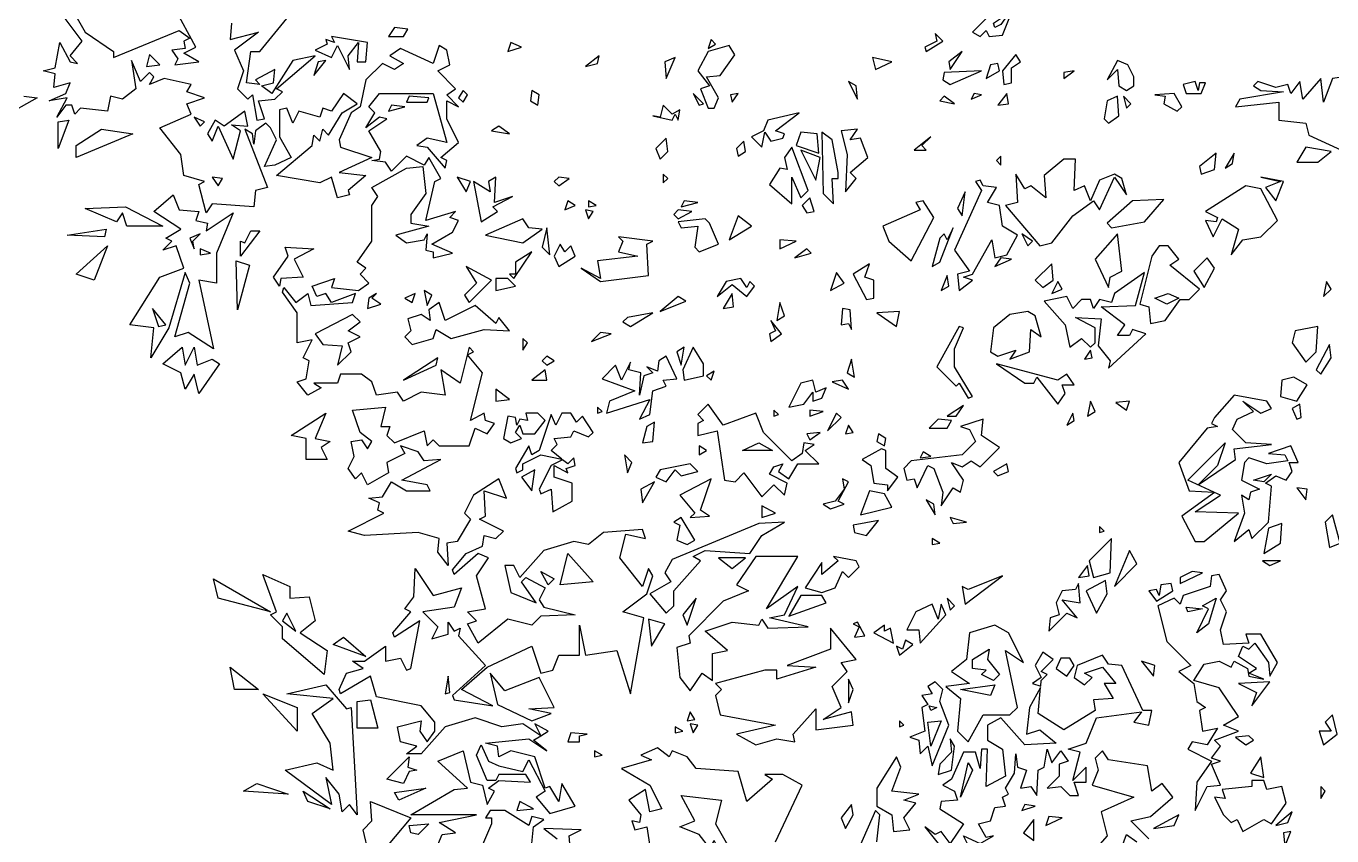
# Model space of a CAD drawing. Header units: millimetres. Extents: x -1920 to 1916, y -1858 to 1858.
# Drawn here: x -1439 to -618, y -1021 to -512 of the extents above; entities that cross this region are included whole.
import ezdxf

# ---------------------------------------------------------------- set-up
doc = ezdxf.new("R2010")
doc.units = ezdxf.units.MM
doc.layers.add('ALMOND-DRAW-PROFILE', color=7, linetype='Continuous', lineweight=25)

msp = doc.modelspace()

# ---------------------------------------------------------------- linework, layer by layer
at = {"layer": 'ALMOND-DRAW-PROFILE'}
for points in [[(-1421.17, -481.38), (-1401.46, -516.11), (-1383.63, -528.31), (-1383.63, -532.07), (-1342.32, -515.17), (-1335.75, -519.87), (-1339.51, -521.74), (-1338.57, -526.44), (-1347.02, -527.38), (-1343.26, -533.01), (-1345.14, -536.76), (-1330.12, -534.88), (-1339.51, -529.25), (-1332, -525.5), (-1358.28, -476.69)], [(-1179.93, -1026.76), (-1177.11, -1020.19), (-1168.67, -1019.25), (-1178.99, -1012.68), (-1155.52, -1007.98), (-1196.83, -1007.98), (-1169.6, -992.03), (-1161.16, -991.09), (-1179.93, -974.19), (-1163.97, -967.62), (-1159.28, -987.33), (-1151.77, -989.21), (-1148.95, -1001.41), (-1144.26, -992.96), (-1148.01, -991.09), (-1141.44, -986.39), (-1121.73, -987.33), (-1124.55, -982.64), (-1141.44, -982.64), (-1143.32, -986.39), (-1148.95, -986.39), (-1155.52, -970.44), (-1152.71, -963.86), (-1148.01, -974.19), (-1141.44, -977.01), (-1126.43, -980.76), (-1122.67, -973.25), (-1112.34, -992.96), (-1117.98, -996.72), (-1109.53, -1007.04), (-1093.57, -1002.35), (-1102.02, -988.27), (-1103.9, -999.54), (-1109.53, -990.15), (-1112.34, -991.09), (-1118.92, -971.37), (-1133.93, -967.62), (-1141.44, -971.37), (-1142.38, -964.8), (-1149.89, -962.93), (-1122.67, -960.11), (-1111.41, -967.62), (-1119.85, -961.05), (-1115.16, -958.23), (-1126.43, -950.72), (-1139.57, -952.6), (-1156.46, -946.97), (-1175.24, -952.6), (-1190.26, -969.5), (-1199.64, -969.5), (-1193.07, -964.8), (-1203.4, -961.99), (-1205.27, -952.6), (-1190.26, -948.85), (-1191.19, -955.42), (-1186.5, -961.99), (-1181.81, -955.42), (-1181.81, -949.78), (-1190.26, -939.46), (-1218.42, -933.83), (-1222.17, -920.69), (-1240.94, -931.95), (-1241.88, -929.13), (-1237.19, -918.81), (-1226.86, -915.99), (-1233.44, -911.3), (-1225.93, -911.3), (-1212.78, -901.91), (-1212.78, -911.3), (-1203.4, -909.42), (-1199.64, -916.93), (-1196.83, -915.99), (-1191.19, -885.95), (-1207.15, -896.28), (-1208.09, -893.46), (-1196.83, -880.32), (-1200.58, -878.44), (-1194.95, -870.93), (-1194.01, -853.1), (-1182.75, -870), (-1164.91, -865.3), (-1169.6, -877.51), (-1189.32, -880.32), (-1179.93, -889.71), (-1183.69, -897.22), (-1173.36, -894.4), (-1173.36, -886.89), (-1169.6, -892.52), (-1165.85, -890.65), (-1166.79, -895.34), (-1149.89, -914.11), (-1170.54, -932.89), (-1169.6, -935.7), (-1145.2, -939.46), (-1164.91, -929.13), (-1148.95, -915.05), (-1120.79, -901.91), (-1115.16, -918.81), (-1107.65, -916.93), (-1103.9, -907.54), (-1090.75, -907.54), (-1090.75, -888.77), (-1087, -907.54), (-1067.29, -904.73), (-1058.84, -931.95), (-1050.39, -884.08), (-1063.53, -880.32), (-1048.51, -869.06), (-1044.76, -857.79), (-1047.58, -853.1), (-1051.33, -864.36), (-1065.41, -846.53), (-1061.66, -831.51), (-1049.45, -834.33), (-1051.33, -828.69), (-1075.74, -830.57), (-1085.12, -838.08), (-1094.51, -836.2), (-1113.28, -841.84), (-1128.3, -858.73), (-1132.06, -851.22), (-1137.69, -851.22), (-1133.93, -868.12), (-1117.98, -874.69), (-1127.36, -861.55), (-1124.55, -858.73), (-1112.34, -865.3), (-1116.1, -872.81), (-1113.28, -877.51), (-1093.57, -882.2), (-1115.16, -883.14), (-1120.79, -888.77), (-1135.81, -885.02), (-1154.59, -900.03), (-1161.16, -887.83), (-1155.52, -885.95), (-1161.16, -880.32), (-1149.89, -878.44), (-1155.52, -857.79), (-1148.01, -846.53), (-1154.59, -843.71), (-1169.6, -856.85), (-1170.54, -854.04), (-1162.1, -843.71), (-1151.77, -839.02), (-1150.83, -832.45), (-1143.32, -834.33), (-1138.63, -829.63), (-1153.65, -822.12), (-1149.89, -820.25), (-1150.83, -804.29), (-1136.75, -808.98), (-1141.44, -796.78), (-1157.4, -807.1), (-1163.03, -818.37), (-1159.28, -822.12), (-1167.73, -836.2), (-1174.3, -837.14), (-1173.36, -851.22), (-1179.93, -842.77), (-1178.99, -834.33), (-1192.13, -830.57), (-1225.93, -832.45), (-1236.25, -829.63), (-1213.72, -818.37), (-1217.48, -816.49), (-1216.54, -811.8), (-1223.11, -808.98), (-1214.66, -808.04), (-1209.03, -798.66), (-1199.64, -804.29), (-1184.62, -804.29), (-1186.5, -800.53), (-1202.46, -797.72), (-1178.05, -784.58), (-1188.38, -785.51), (-1192.13, -779.88), (-1203.4, -776.13), (-1200.58, -780.82), (-1211.85, -786.45), (-1210.91, -793.02), (-1224.05, -800.53), (-1227.8, -793.02), (-1231.56, -796.78), (-1236.25, -790.21), (-1232.5, -782.7), (-1234.37, -773.31), (-1227.8, -772.37), (-1224.05, -778), (-1221.23, -773.31), (-1228.74, -767.68), (-1233.44, -753.6), (-1212.78, -751.72), (-1215.6, -763.92), (-1209.97, -763.92), (-1211.85, -769.56), (-1207.15, -774.25), (-1188.38, -766.74), (-1186.5, -776.13), (-1182.75, -772.37), (-1178.99, -776.13), (-1160.22, -776.13), (-1156.46, -764.86), (-1148.95, -768.62), (-1144.26, -762.05), (-1149.89, -760.17), (-1150.83, -755.48), (-1159.28, -760.17), (-1151.77, -730.13), (-1161.16, -718.87), (-1157.4, -716.99), (-1160.22, -714.17), (-1165.85, -736.7), (-1178.05, -728.25), (-1175.24, -744.21), (-1190.26, -742.33), (-1201.52, -747.97), (-1205.27, -742.33), (-1218.42, -744.21), (-1221.23, -735.76), (-1227.8, -731.07), (-1240.94, -731.07), (-1242.82, -736.7), (-1257.84, -736.7), (-1253.15, -739.52), (-1261.6, -744.21), (-1268.17, -735.76), (-1262.53, -733.89), (-1260.66, -722.62), (-1264.41, -720.74), (-1258.78, -709.48), (-1268.17, -711.36), (-1268.17, -692.58), (-1277.55, -679.44), (-1276.62, -676.63), (-1269.11, -686.01), (-1261.6, -680.38), (-1259.72, -687.89), (-1233.44, -686.01), (-1231.56, -680.38), (-1246.58, -686.01), (-1250.33, -680.38), (-1255.96, -682.26), (-1258.78, -675.69), (-1244.7, -670.99), (-1246.58, -676.63), (-1229.68, -678.5), (-1223.11, -673.81), (-1228.74, -668.18), (-1224.99, -664.42), (-1230.62, -660.67), (-1221.23, -647.53), (-1221.23, -625), (-1217.48, -619.37), (-1221.23, -613.73), (-1199.64, -601.53), (-1189.32, -600.59), (-1187.44, -617.49), (-1196.83, -630.63), (-1196.83, -636.26), (-1185.56, -638.14), (-1206.21, -643.77), (-1199.64, -648.47), (-1188.38, -646.59), (-1186.5, -642.83), (-1187.44, -653.16), (-1182.75, -654.1), (-1182.75, -657.85), (-1170.54, -655.04), (-1183.69, -649.4), (-1170.54, -641.9), (-1166.79, -634.39), (-1172.42, -632.51), (-1168.67, -628.75), (-1187.44, -634.39), (-1181.81, -609.98), (-1178.05, -608.1), (-1185.56, -594.96), (-1188.38, -599.65), (-1199.64, -594.02), (-1209.03, -603.41), (-1212.78, -597.78), (-1221.23, -596.84), (-1216.54, -595.9), (-1215.6, -591.21), (-1223.11, -578.06), (-1211.85, -570.55), (-1216.54, -569.62), (-1224.99, -576.19), (-1219.36, -566.8), (-1223.11, -563.05), (-1216.54, -554.6), (-1182.75, -554.6), (-1174.3, -585.57), (-1186.5, -582.76), (-1193.07, -587.45), (-1186.5, -588.39), (-1175.24, -601.53), (-1174.3, -596.84), (-1178.05, -594.96), (-1166.79, -585.57), (-1174.3, -570.55), (-1174.3, -559.29), (-1166.79, -563.05), (-1174.3, -555.54), (-1168.67, -551.78), (-1179.93, -540.52), (-1172.42, -536.76), (-1174.3, -527.38), (-1178.99, -524.56), (-1182.75, -535.82), (-1203.4, -526.44), (-1209.97, -531.13), (-1201.52, -535.82), (-1207.15, -539.58), (-1214.66, -535.82), (-1224.99, -546.15), (-1228.74, -563.05), (-1234.37, -566.8), (-1241.88, -583.7), (-1240.94, -588.39), (-1221.23, -594.96), (-1241.88, -604.35), (-1224.99, -606.22), (-1236.25, -615.61), (-1235.31, -618.43), (-1242.82, -620.31), (-1246.58, -607.16), (-1254.09, -610.92), (-1281.31, -606.22), (-1258.78, -587.45), (-1257.84, -580.88), (-1254.09, -584.64), (-1252.21, -577.13), (-1248.45, -580.88), (-1240.01, -566.8), (-1230.62, -561.17), (-1239.07, -554.6), (-1246.58, -565.86), (-1252.21, -563.98), (-1254.09, -569.62), (-1267.23, -565.86), (-1270.98, -573.37), (-1274.74, -563.98), (-1279.43, -564.92), (-1279.43, -581.82), (-1271.92, -594.96), (-1282.25, -599.65), (-1288.82, -600.59), (-1281.31, -583.7), (-1285.06, -576.19), (-1287.88, -573.37), (-1294.45, -578.06), (-1295.39, -586.51), (-1296.33, -579.94), (-1301.02, -577.13), (-1286.94, -613.73), (-1294.45, -615.61), (-1295.39, -625.94), (-1321.67, -624.06), (-1325.43, -629.69), (-1330.12, -611.86), (-1326.37, -609.98), (-1339.51, -606.22), (-1341.38, -593.08), (-1354.53, -576.19), (-1334.81, -567.74), (-1337.63, -561.17), (-1326.37, -557.41), (-1337.63, -553.66), (-1334.81, -548.97), (-1351.71, -545.21), (-1361.1, -548.97), (-1358.28, -544.27), (-1361.1, -541.46), (-1366.73, -547.09), (-1372.36, -533.95), (-1369.55, -551.78), (-1377.99, -558.35), (-1385.5, -556.47), (-1387.38, -565.86), (-1404.28, -563.98), (-1408.03, -567.74), (-1409.91, -562.11), (-1413.66, -562.11), (-1419.3, -569.62), (-1412.72, -557.41), (-1423.99, -559.29), (-1413.66, -554.6), (-1410.85, -548.03), (-1421.17, -550.84), (-1420.23, -542.39), (-1427.74, -540.52), (-1420.23, -538.64), (-1417.42, -522.68), (-1410.85, -534.88), (-1406.15, -535.82), (-1410.85, -531.13), (-1403.34, -521.74), (-1420.23, -499.21)], [(-1309.47, -510.48), (-1310.41, -520.8), (-1292.57, -516.11), (-1307.59, -527.38), (-1301.96, -540.52), (-1305.71, -551.78), (-1299.14, -558.35), (-1296.33, -555.54), (-1293.51, -571.49), (-1288.82, -570.55), (-1292.57, -559.29), (-1282.25, -558.35), (-1277.55, -553.66), (-1281.31, -551.78), (-1256.9, -531.13), (-1270.98, -533.95), (-1284.12, -554.6), (-1290.7, -549.9), (-1283.19, -548.03), (-1282.25, -539.58), (-1294.45, -546.15), (-1291.63, -548.97), (-1300.08, -548.03), (-1297.27, -528.31), (-1291.63, -528.31), (-1274.74, -507.66)], [(-1439.95, -556.47), (-1431.5, -557.41), (-1453.09, -569.62)], [(-845.76, -1028.63), (-849.51, -1021.12), (-839.19, -1025.82), (-830.74, -1021.12), (-835.43, -1022.06), (-840.13, -1013.62), (-832.62, -1011.74), (-829.8, -1003.29), (-823.23, -1002.35), (-825.11, -996.72), (-821.35, -994.84), (-823.23, -991.09), (-817.6, -981.7), (-816.66, -969.5), (-815.72, -977.95), (-810.09, -979.82), (-813.84, -991.09), (-807.27, -990.15), (-803.52, -995.78), (-802.58, -979.82), (-798.82, -977.95), (-796.95, -966.68), (-794.13, -975.13), (-788.5, -967.62), (-783.8, -974.19), (-789.44, -976.07), (-789.44, -983.58), (-796.95, -991.09), (-788.5, -990.15), (-782.87, -995.78), (-777.23, -995.78), (-780.05, -987.33), (-772.54, -987.33), (-772.54, -977.95), (-780.99, -986.39), (-776.29, -968.56), (-783.8, -966.68), (-772.54, -962.93), (-765.97, -946.97), (-737.81, -943.21), (-742.5, -949.78), (-733.11, -951.66), (-731.24, -942.28), (-736.87, -942.28), (-750.01, -914.11), (-758.46, -913.18), (-762.21, -907.54), (-778.17, -914.11), (-780.05, -921.62), (-773.48, -926.32), (-768.79, -921.62), (-773.48, -918.81), (-762.21, -915.05), (-753.77, -925.38), (-761.28, -925.38), (-755.64, -934.77), (-767.85, -935.7), (-766.91, -942.28), (-786.62, -954.48), (-802.58, -944.15), (-801.11, -927.97), (-808.21, -940.4), (-810.09, -957.29), (-801.64, -954.48), (-791.31, -962.93), (-811.03, -963.86), (-826.05, -946.97), (-834.49, -951.66), (-834.49, -961.05), (-825.11, -966.68), (-823.23, -983.58), (-835.43, -990.15), (-834.49, -966.68), (-838.25, -966.68), (-839.19, -978.88), (-842, -968.56), (-849.51, -968.56), (-857.02, -985.45), (-862.65, -989.21), (-855.14, -992.96), (-853.27, -998.6), (-863.59, -999.54), (-864.53, -1004.23), (-849.51, -1013.62), (-857.96, -1025.82), (-863.59, -1018.31), (-867.35, -1020.19), (-873.92, -1015.49), (-865.47, -1025.82)], [(-967.79, -1024.88), (-950.89, -989.21), (-963.09, -982.64), (-974.36, -982.64), (-969.66, -985.45), (-985.62, -999.54), (-991.25, -980.76), (-1017.54, -978.88), (-1023.17, -971.37), (-1032.56, -967.62), (-1034.43, -971.37), (-1041.94, -965.74), (-1052.27, -970.44), (-1045.7, -973.25), (-1064.47, -978.88), (-1046.64, -989.21), (-1039.13, -1004.23), (-1046.64, -1006.11), (-1049.45, -992.03), (-1059.78, -998.6), (-1052.27, -1007.98), (-1053.21, -1012.68), (-1057.9, -1011.74), (-1056.02, -1017.37), (-1048.51, -1015.49), (-1044.76, -1039.9)], [(-733.11, -1023), (-744.38, -1011.74), (-732.18, -1008.92), (-718.1, -996.72), (-724.67, -988.27), (-731.24, -992.96), (-734.05, -977.01), (-758.46, -973.25), (-762.21, -967.62), (-766.91, -972.31), (-765.03, -979.82), (-768.79, -989.21), (-742.5, -996.72), (-763.15, -1006.11), (-759.4, -1021.12), (-771.6, -1035.21)], [(-1120.79, -1025.82), (-1119.85, -1015.49), (-1113.28, -1010.8), (-1120.79, -1008.92), (-1122.67, -1014.55), (-1137.69, -1005.17), (-1147.08, -1005.17), (-1149.89, -1009.86), (-1146.14, -1009.86), (-1146.14, -1013.62), (-1151.77, -1026.76)], [(-903.96, -1024.88), (-902.08, -1007.98), (-904.89, -1005.17), (-922.73, -1045.53)], [(-1096.39, -1033.33), (-1097.33, -1021.12), (-1089.82, -1017.37), (-1113.28, -1016.43), (-1104.84, -1023)], [(-759.4, -1053.04), (-747.2, -1020.19), (-740.62, -1024.88)]]:
    msp.add_lwpolyline(points, dxfattribs=at)
for points in [[(-839.19, -518.93), (-835.43, -515.17), (-833.55, -518.93), (-825.11, -517.99), (-817.6, -499.21), (-826.05, -511.42), (-829.8, -513.29), (-830.74, -510.48), (-825.11, -506.72), (-820.41, -492.64), (-843.88, -516.11)], [(-1210.91, -518.93), (-1201.52, -518.93), (-1198.7, -514.23), (-1207.15, -513.29)], [(-1235.31, -539.58), (-1236.25, -531.13), (-1229.68, -522.68), (-1230.62, -534.88), (-1224.99, -534.88), (-1224.05, -522.68), (-1246.58, -518.93), (-1244.7, -522.68), (-1250.33, -520.8), (-1249.39, -523.62), (-1256.9, -527.38), (-1246.58, -532.07), (-1242.82, -524.56)], [(-1135.81, -528.31), (-1127.36, -525.5), (-1133.93, -522.68)], [(-1010.03, -563.98), (-1006.27, -563.98), (-1003.46, -557.41), (-1010.97, -544.27), (-1002.52, -543.33), (-993.22, -530.32), (-996.89, -524.56), (-1010.03, -528.31), (-1016.6, -540.52), (-1009.09, -549.9), (-1014.72, -551.78)], [(-1010.03, -526.44), (-1005.33, -523.62), (-1008.15, -520.8)], [(-872.98, -528.31), (-862.65, -521.74), (-867.35, -517.05), (-866.41, -521.74), (-873.92, -525.5)], [(-1362.97, -537.7), (-1354.53, -536.76), (-1361.1, -530.19)], [(-1087, -537.7), (-1079.49, -535.82), (-1078.55, -531.13)], [(-1036.31, -545.21), (-1030.68, -532.07), (-1037.25, -534.88)], [(-904.89, -539.58), (-894.57, -534.88), (-906.77, -532.07)], [(-857.96, -539.58), (-850.45, -528.31), (-858.9, -534.88)], [(-824.17, -548.97), (-819.47, -548.03), (-819.47, -538.64), (-813.84, -534.88), (-816.66, -530.19), (-825.11, -540.52)], [(-1257.84, -543.33), (-1250.33, -533.95), (-1255.03, -534.88)], [(-857.96, -548.97), (-838.25, -540.52), (-861.72, -541.46), (-862.65, -546.15)], [(-835.43, -545.21), (-826.98, -540.52), (-827.92, -535.82), (-832.62, -536.76)], [(-786.62, -545.21), (-780.05, -540.52), (-786.62, -541.46)], [(-747.2, -552.72), (-742.5, -549.9), (-742.5, -544.27), (-746.26, -536.76), (-752.83, -533.95), (-759.4, -546.15), (-752.83, -539.58), (-751.89, -549.9)], [(-916.16, -558.35), (-917.1, -549.9), (-921.79, -547.09)], [(-709.65, -554.6), (-700.26, -554.6), (-697.44, -548.03), (-701.2, -548.03), (-702.14, -552.72), (-704.02, -547.09), (-711.53, -548.97)], [(-612.02, -590.27), (-588.56, -572.43), (-593.25, -563.98), (-603.58, -557.41), (-597.94, -555.54), (-604.51, -543.33), (-617.66, -545.21), (-623.29, -560.23), (-625.17, -545.21), (-636.43, -558.35), (-638.31, -547.09), (-643.94, -554.6), (-645.82, -548.97), (-653.33, -550.84), (-664.59, -547.09), (-667.41, -549.9), (-662.71, -552.72), (-648.63, -553.66), (-675.86, -558.35), (-678.67, -563.05), (-651.45, -560.23), (-651.45, -571.49), (-634.55, -573.37), (-632.68, -580.88)], [(-1199.64, -560.23), (-1186.5, -560.23), (-1185.56, -557.41), (-1197.77, -556.47)], [(-1163.97, -560.23), (-1161.16, -555.54), (-1163.97, -552.72), (-1166.79, -557.41)], [(-1117.04, -562.11), (-1116.1, -555.54), (-1120.79, -552.72), (-1121.73, -559.29)], [(-1015.66, -562.11), (-1012.84, -561.17), (-1019.41, -554.6)], [(-995.01, -560.23), (-991.25, -554.6), (-995.95, -555.54)], [(-864.53, -559.29), (-855.14, -561.17), (-861.72, -556.47)], [(-844.82, -558.35), (-838.25, -555.54), (-842.94, -554.6)], [(-827.92, -562.11), (-821.35, -561.17), (-822.29, -554.6)], [(-758.46, -573.37), (-751.89, -568.68), (-752.83, -556.47), (-759.4, -559.29), (-761.28, -570.55)], [(-747.2, -563.98), (-744.38, -561.17), (-749.07, -556.47)], [(-715.28, -565.86), (-712.46, -563.05), (-717.16, -554.6), (-729.36, -555.54), (-722.79, -556.47), (-723.73, -561.17)], [(-1308.53, -595.9), (-1303.84, -578.06), (-1309.47, -574.31), (-1299.14, -575.25), (-1301.02, -565.86), (-1314.16, -575.25), (-1319.79, -571.49), (-1324.49, -579.94), (-1321.67, -584.64), (-1317.92, -575.25)], [(-1210.91, -565.86), (-1200.58, -563.05), (-1209.03, -562.11)], [(-1044.76, -568.68), (-1032.56, -571.49), (-1030.68, -567.74), (-1028.8, -571.49), (-1027.86, -564.92), (-1032.56, -567.74), (-1038.19, -562.11), (-1040.07, -569.62)], [(-1418.36, -589.33), (-1418.36, -572.43), (-1411.79, -571.49)], [(-1329.18, -575.25), (-1326.37, -572.43), (-1332.94, -569.62)], [(-976.24, -588.39), (-974.36, -579), (-970.6, -584.64), (-963.09, -582.76), (-962.15, -579.94), (-967.79, -578.06), (-952.77, -566.8), (-972.48, -571.49), (-975.3, -578.06), (-982.81, -581.82)], [(-1407.09, -594.96), (-1407.09, -587.45), (-1391.13, -577.13), (-1371.42, -579.94)], [(-1146.14, -578.06), (-1134.87, -579.94), (-1141.44, -575.25)], [(-940.56, -592.14), (-941.5, -579.94), (-951.83, -579), (-954.65, -587.45)], [(-931.18, -624.06), (-932.12, -608.1), (-928.36, -608.1), (-928.36, -604.35), (-932.12, -583.7), (-938.69, -579), (-937.75, -617.49)], [(-923.67, -616.55), (-917.1, -608.1), (-920.85, -604.35), (-909.59, -594.96), (-914.28, -582.76), (-920.85, -583.7), (-916.16, -577.13), (-926.48, -578.06), (-922.73, -593.08)], [(-880.49, -590.27), (-872.98, -590.27), (-875.8, -587.45), (-870.16, -581.82)], [(-1040.07, -595.9), (-1035.37, -591.21), (-1036.31, -582.76), (-1042.88, -589.33)], [(-991.25, -594.02), (-986.56, -591.21), (-987.5, -584.64), (-992.19, -589.33)], [(-957.46, -624.06), (-957.46, -607.16), (-951.83, -620.31), (-947.14, -615.61), (-957.46, -588.39), (-962.15, -594.96), (-960.28, -602.47), (-964.97, -601.53), (-971.54, -611.86)], [(-942.44, -609.04), (-939.63, -594.96), (-951.83, -590.27)], [(-640.18, -597.78), (-627.04, -597.78), (-618.6, -591.21), (-634.55, -588.39)], [(-826.05, -599.65), (-826.05, -594.02), (-828.86, -596.84)], [(-801.64, -650.34), (-794.13, -648.47), (-780.99, -631.57), (-767.85, -622.18), (-764.09, -627.81), (-754.7, -607.16), (-747.2, -618.43), (-750.01, -608.1), (-754.7, -605.29), (-764.09, -609.04), (-769.72, -622.18), (-773.48, -612.8), (-780.05, -615.61), (-779.11, -595.9), (-786.62, -595.9), (-798.82, -606.22), (-797.88, -620.31), (-807.27, -612.8), (-811.03, -614.67), (-816.66, -605.29), (-815.72, -623.12), (-823.23, -625)], [(-700.26, -605.29), (-691.81, -602.47), (-690.87, -592.14), (-701.2, -600.59)], [(-685.24, -601.53), (-680.55, -598.72), (-679.61, -592.14)], [(-1038.19, -610.92), (-1035.37, -608.1), (-1038.19, -605.29)], [(-1317.92, -612.8), (-1315.1, -608.1), (-1321.67, -607.16)], [(-1162.1, -616.55), (-1159.28, -609.98), (-1167.73, -607.16)], [(-1152.71, -635.32), (-1142.38, -628.75), (-1145.2, -625.94), (-1133, -619.37), (-1144.26, -623.12), (-1143.32, -607.16), (-1148.01, -609.98), (-1147.08, -616.55), (-1157.4, -609.98)], [(-1103.9, -612.8), (-1097.33, -608.1), (-1103.9, -607.16), (-1106.71, -609.98)], [(-852.33, -678.5), (-843.88, -671.93), (-849.51, -670.06), (-843.88, -668.18), (-831.68, -646.59), (-829.8, -657.85), (-822.29, -655.98), (-815.72, -643.77), (-825.11, -638.14), (-826.98, -625), (-834.49, -623.12), (-828.86, -613.73), (-837.31, -612.8), (-839.19, -609.04), (-842, -609.98), (-838.25, -615.61), (-855.14, -653.16), (-845.76, -666.3), (-853.27, -668.18)], [(-681.49, -655.98), (-673.98, -646.59), (-662.71, -644.71), (-652.39, -634.39), (-662.71, -614.67), (-672.1, -612.8), (-697.44, -628.75), (-689.94, -632.51), (-690.87, -635.32), (-697.44, -634.39), (-692.75, -644.71), (-687.12, -633.45), (-676.79, -640.02)], [(-653.33, -622.18), (-648.63, -609.98), (-662.71, -607.16), (-650.51, -609.98), (-659.9, -613.73)], [(-1360.16, -720.74), (-1358.28, -701.97), (-1373.3, -700.09), (-1354.53, -670.06), (-1339.51, -664.42), (-1344.2, -650.34), (-1352.65, -653.16), (-1347.02, -647.53), (-1350.77, -645.65), (-1341.38, -640.02), (-1358.28, -628.75), (-1346.08, -618.43), (-1342.32, -627.81), (-1330.12, -628.75), (-1332, -634.39), (-1324.49, -636.26), (-1325.43, -640.96), (-1308.53, -629.69), (-1318.86, -655.04), (-1318.86, -673.81), (-1330.12, -671.93), (-1320.73, -715.11), (-1336.69, -704.79), (-1345.14, -707.6), (-1335.75, -673.81), (-1338.57, -667.24), (-1348.89, -701.97)], [(-1100.14, -627.81), (-1093.57, -625), (-1098.26, -622.18)], [(-1085.12, -625.94), (-1080.43, -625), (-1085.12, -622.18)], [(-1026.92, -625.94), (-1016.6, -623.12), (-1025.05, -622.18)], [(-948.07, -629.69), (-943.38, -628.75), (-946.2, -620.31), (-950.89, -625)], [(-882.37, -659.73), (-868.29, -632.51), (-874.86, -622.18), (-879.55, -623.12), (-876.73, -627.81), (-900.2, -638.14), (-896.45, -647.53)], [(-850.45, -631.57), (-848.57, -616.55), (-853.27, -626.88)], [(-756.58, -639.08), (-735.93, -635.32), (-723.73, -621.24), (-743.44, -622.18), (-759.4, -636.26)], [(-1375.18, -638.14), (-1377.99, -629.69), (-1381.75, -635.32), (-1401.46, -626.88), (-1376.12, -625.94), (-1352.65, -638.14)], [(-1085.12, -633.45), (-1082.31, -628.75), (-1087, -627.81)], [(-1028.8, -633.45), (-1020.35, -628.75), (-1028.8, -627.81), (-1031.62, -630.63)], [(-996.89, -646.59), (-982.81, -638.14), (-991.25, -631.57)], [(-1149.89, -643.77), (-1126.43, -648.47), (-1114.22, -640.02), (-1122.67, -639.08), (-1126.43, -633.45)], [(-1109.53, -655.98), (-1111.41, -639.08), (-1114.22, -651.28)], [(-1015.66, -654.1), (-1003.46, -649.4), (-1009.09, -636.26), (-1011.91, -633.45), (-1028.8, -635.32), (-1026.92, -639.08), (-1016.6, -638.14), (-1018.48, -651.28)], [(-869.22, -663.48), (-864.53, -660.67), (-856.08, -639.08), (-859.84, -646.59), (-861.72, -642.83), (-864.53, -645.65)], [(-1412.72, -643.77), (-1388.32, -640.02), (-1389.26, -644.71)], [(-1332.94, -652.22), (-1333.88, -647.53), (-1329.18, -642.83), (-1335.75, -645.65)], [(-1303.84, -656.91), (-1303.84, -647.53), (-1301.02, -648.47), (-1297.27, -640.96), (-1291.63, -640.96)], [(-1077.61, -672.87), (-1047.58, -669.12), (-1048.51, -649.4), (-1044.76, -647.53), (-1066.35, -644.71), (-1063.53, -647.53), (-1066.35, -654.1), (-1054.15, -656.91), (-1079.49, -659.73), (-1077.61, -670.99), (-1089.82, -664.42)], [(-964.97, -652.22), (-954.65, -647.53), (-964.97, -646.59)], [(-809.15, -650.34), (-806.33, -647.53), (-812.9, -642.83)], [(-758.46, -676.63), (-757.52, -670.06), (-750.01, -666.3), (-752.83, -642.83), (-766.91, -658.79)], [(-1395.83, -671.93), (-1407.09, -668.18), (-1387.38, -650.34)], [(-1329.18, -655.98), (-1322.61, -655.04), (-1329.18, -652.22)], [(-1279.43, -675.69), (-1283.19, -670.06), (-1273.8, -656.91), (-1275.68, -651.28), (-1257.84, -652.22), (-1270.04, -658.79), (-1264.41, -670.06), (-1278.49, -670.99)], [(-1132.06, -670.99), (-1120.79, -654.1), (-1131.12, -660.67), (-1131.12, -668.18), (-1134.87, -668.18)], [(-1103.9, -663.48), (-1093.57, -656.91), (-1096.39, -650.34), (-1100.14, -654.1), (-1102.96, -649.4), (-1106.71, -656.91)], [(-955.58, -657.85), (-945.26, -655.04), (-948.07, -652.22)], [(-732.18, -699.16), (-722.79, -697.28), (-713.4, -684.14), (-707.77, -684.14), (-701.2, -677.57), (-719.97, -662.55), (-714.34, -658.79), (-720.91, -650.34), (-726.54, -650.34), (-731.24, -656.91), (-738.75, -686.95), (-733.11, -688.83)], [(-1305.71, -690.71), (-1306.65, -659.73), (-1298.2, -662.55)], [(-1160.22, -686.01), (-1146.14, -671.93), (-1162.1, -663.48), (-1155.52, -673.81), (-1163.03, -681.32)], [(-910.53, -684.14), (-905.83, -683.2), (-905.83, -671.93), (-911.47, -670.06), (-908.65, -661.61), (-918.98, -668.18)], [(-829.8, -663.48), (-819.47, -658.79), (-826.05, -657.85)], [(-799.76, -676.63), (-793.19, -671.93), (-794.13, -661.61), (-804.46, -671.93)], [(-698.38, -676.63), (-691.81, -664.42), (-696.51, -657.85), (-704.95, -666.3)], [(-1143.32, -678.5), (-1131.12, -675.69), (-1135.81, -670.99), (-1143.32, -670.99)], [(-1004.4, -682.26), (-995.01, -674.75), (-985.62, -682.26), (-980.93, -675.69), (-983.74, -672.87), (-985.62, -676.63), (-989.38, -670.99), (-998.76, -672.87)], [(-933.06, -678.5), (-924.61, -673.81), (-929.3, -667.24)], [(-863.59, -678.5), (-858.9, -675.69), (-859.84, -669.12)], [(-758.46, -727.32), (-734.99, -705.73), (-743.44, -702.91), (-745.32, -706.66), (-752.83, -706.66), (-748.13, -700.09), (-763.15, -688.83), (-741.56, -687.89), (-735.93, -667.24), (-754.7, -680.38), (-756.58, -686.01), (-764.09, -684.14), (-767.85, -689.77), (-769.72, -684.14), (-775.36, -684.14), (-780.99, -689.77), (-784.74, -682.26), (-798.82, -685.07), (-785.68, -700.09), (-782.87, -714.17), (-775.36, -708.54), (-769.72, -714.17), (-766.91, -711.36), (-766.91, -701.97), (-779.11, -695.4), (-763.15, -696.34), (-765.03, -713.24), (-757.52, -722.62)], [(-1224.05, -689.77), (-1215.6, -686.95), (-1221.23, -683.2), (-1218.42, -680.38), (-1223.11, -683.2)], [(-1195.89, -686.01), (-1194.01, -680.38), (-1200.58, -683.2)], [(-1186.5, -687.89), (-1183.69, -681.32), (-1188.38, -678.5)], [(-1000.64, -689.77), (-994.07, -688.83), (-995.01, -680.38)], [(-794.13, -680.38), (-787.56, -677.57), (-790.37, -672.87)], [(-721.85, -686.95), (-729.36, -683.2), (-720.91, -680.38), (-714.34, -683.2)], [(-623.29, -682.26), (-618.6, -677.57), (-621.41, -672.87)], [(-1195.89, -712.3), (-1182.75, -708.54), (-1180.87, -702.91), (-1171.48, -708.54), (-1150.83, -702.91), (-1134.87, -703.85), (-1141.44, -695.4), (-1143.32, -699.16), (-1156.46, -687.89), (-1175.24, -697.28), (-1178.99, -686.01), (-1185.56, -690.71), (-1184.62, -697.28), (-1190.26, -693.52), (-1198.7, -696.34), (-1196.83, -703.85), (-1200.58, -707.6)], [(-1040.07, -691.65), (-1024.11, -685.07), (-1028.8, -682.26)], [(-966.85, -697.28), (-962.15, -694.46), (-964.97, -686.01)], [(-1355.46, -701.03), (-1350.77, -700.09), (-1359.22, -689.77)], [(-1242.82, -725.44), (-1234.37, -716.99), (-1236.25, -711.36), (-1228.74, -707.6), (-1236.25, -703.85), (-1228.74, -698.22), (-1233.44, -693.52), (-1256.9, -705.73), (-1252.21, -712.3), (-1240.01, -713.24)], [(-1058.84, -701.03), (-1044.76, -692.58), (-1060.72, -695.4), (-1063.53, -698.22)], [(-970.6, -710.42), (-964.03, -705.73), (-970.6, -697.28), (-967.79, -703.85), (-971.54, -705.73)], [(-919.91, -702.91), (-920.85, -690.71), (-925.55, -689.77), (-926.48, -700.09), (-921.79, -699.16)], [(-891.75, -701.03), (-889.88, -691.65), (-903.96, -692.58)], [(-820.41, -721.68), (-808.21, -716.99), (-807.27, -702.91), (-800.7, -707.6), (-804.46, -694.46), (-809.15, -691.65), (-820.41, -693.52), (-830.74, -701.97), (-832.62, -716.99), (-827.92, -719.81), (-816.66, -716.05)], [(-1083.25, -710.42), (-1071.04, -705.73), (-1077.61, -704.79)], [(-846.7, -746.09), (-843.88, -745.15), (-855.14, -726.38), (-855.14, -715.11), (-849.51, -701.97), (-852.33, -701.03), (-866.41, -726.38), (-854.21, -738.58), (-852.33, -736.7)], [(-634.55, -723.56), (-627.98, -716.99), (-627.04, -701.03), (-641.12, -703.85), (-643, -711.36)], [(-1126.43, -716.05), (-1123.61, -711.36), (-1126.43, -708.54)], [(-625.17, -731.07), (-618.6, -720.74), (-619.53, -712.3), (-627.98, -728.25)], [(-1330.12, -743.27), (-1332.94, -731.07), (-1338.57, -740.46), (-1341.38, -730.13), (-1352.65, -724.5), (-1340.45, -714.17), (-1338.57, -725.44), (-1332.94, -714.17), (-1331.06, -725.44), (-1321.67, -721.68), (-1316.98, -724.5)], [(-1201.52, -734.83), (-1180.87, -725.44), (-1179.93, -720.74)], [(-1111.41, -725.44), (-1106.71, -722.62), (-1111.41, -719.81), (-1114.22, -722.62)], [(-1053.21, -759.23), (-1046.64, -756.41), (-1044.76, -741.4), (-1036.31, -738.58), (-1038.19, -734.83), (-1029.74, -733.89), (-1036.31, -719.81), (-1041, -722.62), (-1041.94, -729.19), (-1048.51, -726.38), (-1044.76, -730.13), (-1050.39, -732.01), (-1053.21, -744.21), (-1052.27, -730.13), (-1059.78, -728.25), (-1058.84, -723.56), (-1064.47, -734.83), (-1068.23, -725.44), (-1076.67, -733.89), (-1056.02, -741.4), (-1071.98, -747.97), (-1073.86, -755.48), (-1046.64, -747.03)], [(-1026.92, -725.44), (-1025.05, -714.17), (-1029.74, -716.99)], [(-1025.05, -734.83), (-1012.84, -732.01), (-1012.84, -724.5), (-1019.41, -714.17), (-1025.99, -728.25)], [(-918.04, -732.95), (-919.91, -721.68), (-922.73, -730.13)], [(-773.48, -721.68), (-768.79, -720.74), (-769.72, -716.05)], [(-1120.79, -734.83), (-1111.41, -734.83), (-1112.34, -728.25)], [(-1008.15, -734.83), (-1006.27, -729.19), (-1010.97, -732.01)], [(-790.37, -749.84), (-785.68, -743.27), (-787.56, -737.64), (-780.05, -737.64), (-784.74, -731.07), (-790.37, -734.83), (-828.86, -724.5), (-811.03, -736.7), (-805.39, -736.7), (-803.52, -732.95)], [(-959.34, -751.72), (-949.95, -749.84), (-944.32, -742.33), (-944.32, -747.97), (-938.69, -746.09), (-935.87, -739.52), (-942.44, -742.33), (-944.32, -734.83), (-951.83, -736.7)], [(-921.79, -740.46), (-925.55, -734.83), (-932.12, -735.76)], [(-640.18, -747.97), (-633.61, -737.64), (-642.06, -732.95), (-649.57, -734.83), (-650.51, -745.15)], [(-1143.32, -747.97), (-1134.87, -747.03), (-1143.32, -740.46)], [(-692.24, -805.2), (-708.71, -797.72), (-685.24, -774.25), (-689.94, -788.33), (-702.14, -800.53), (-678.67, -784.58), (-679.61, -778), (-656.14, -775.19), (-672.1, -774.25), (-680.55, -765.8), (-677.73, -759.23), (-667.41, -754.54), (-673.98, -747.97), (-662.71, -755.48), (-656.14, -752.66), (-658.96, -747.97), (-679.61, -744.21), (-691.81, -758.29), (-693.69, -762.05), (-689.94, -763.92), (-696.51, -764.86), (-714.34, -786.45), (-707.77, -804.29)], [(-1079.49, -755.48), (-1076.67, -754.54), (-1079.49, -751.72)], [(-976.24, -808.04), (-968.73, -800.53), (-962.15, -807.1), (-960.28, -799.59), (-971.54, -793.96), (-968.73, -789.27), (-963.09, -787.39), (-965.91, -792.09), (-959.34, -796.78), (-953.71, -787.39), (-940.56, -787.39), (-949.01, -778.94), (-943.38, -775.19), (-949.95, -774.25), (-950.89, -780.82), (-957.46, -785.51), (-975.3, -767.68), (-979.99, -755.48), (-1000.64, -762.99), (-1010.03, -749.84), (-1016.6, -756.41), (-1012.84, -760.17), (-1016.6, -762.05), (-1016.6, -769.56), (-1004.4, -766.74), (-999.7, -797.72), (-993.13, -798.66), (-987.5, -793.02)], [(-968.73, -757.35), (-965.91, -756.41), (-968.73, -753.6)], [(-946.2, -757.35), (-937.75, -754.54), (-946.2, -753.6)], [(-859.84, -757.35), (-854.21, -757.35), (-849.51, -750.78)], [(-771.6, -757.35), (-766.91, -754.54), (-769.72, -747.97)], [(-747.2, -753.6), (-745.32, -747.97), (-753.77, -748.91)], [(-640.18, -759.23), (-637.37, -758.29), (-638.31, -749.84), (-643, -752.66)], [(-1262.53, -784.58), (-1262.53, -771.43), (-1271.92, -769.56), (-1250.33, -755.48), (-1256.9, -771.43), (-1247.52, -773.31), (-1253.15, -777.07), (-1249.39, -784.58)], [(-1133.93, -774.25), (-1127.36, -771.43), (-1131.12, -767.68), (-1128.3, -762.99), (-1126.43, -768.62), (-1118.92, -768.62), (-1112.34, -760.17), (-1117.04, -755.48), (-1124.55, -755.48), (-1123.61, -760.17), (-1128.3, -759.23), (-1130.18, -762.99), (-1131.12, -758.29), (-1135.81, -757.35), (-1138.63, -771.43)], [(-1101.91, -784.41), (-1108.59, -778.94), (-1104.84, -775.19), (-1106.71, -771.43), (-1096.39, -770.5), (-1094.51, -766.74), (-1085.12, -770.5), (-1082.31, -767.68), (-1088.88, -757.35), (-1092.63, -761.11), (-1096.39, -755.48), (-1102.02, -755.48), (-1105.77, -762.99), (-1108.59, -756.41), (-1116.1, -778.94), (-1120.79, -781.76), (-1122.67, -776.13), (-1131.12, -790.21), (-1130.18, -793.02), (-1126.43, -791.15), (-1126.43, -787.39), (-1115.16, -781.76)], [(-1051.33, -774.25), (-1044.76, -773.31), (-1043.82, -761.11), (-1048.51, -763.92)], [(-934.93, -766.74), (-926.48, -758.29), (-929.3, -755.48)], [(-863.59, -813.67), (-856.08, -802.41), (-851.39, -805.23), (-849.51, -797.72), (-857.02, -786.45), (-850.45, -789.27), (-844.82, -785.51), (-839.19, -789.27), (-826.98, -777.07), (-838.25, -769.56), (-837.31, -759.23), (-851.39, -763.92), (-845.76, -765.8), (-842, -773.31), (-850.45, -781.76), (-882.37, -785.51), (-887.06, -790.21), (-885.18, -797.72), (-880.49, -796.78), (-878.61, -802.41), (-872.04, -788.33), (-868.29, -790.21), (-862.65, -805.23)], [(-871.1, -764.86), (-859.84, -764.86), (-857.02, -760.17), (-865.47, -759.23)], [(-784.74, -762.99), (-780.05, -760.17), (-780.99, -755.48)], [(-946.2, -772.37), (-939.63, -767.68), (-948.07, -768.62)], [(-923.67, -768.62), (-918.98, -767.68), (-921.79, -762.99)], [(-899.26, -776.13), (-898.32, -771.43), (-903.02, -768.62), (-903.96, -773.31)], [(-1015.66, -781.76), (-1010.97, -778.94), (-1015.66, -776.13)], [(-988.44, -778.94), (-978.11, -774.25), (-969.66, -778.94)], [(-897.39, -804.29), (-890.81, -795.84), (-898.32, -790.21), (-898.32, -778.94), (-901.14, -778), (-913.34, -784.58), (-907.71, -788.33), (-905.83, -799.59), (-897.39, -800.53)], [(-679.61, -836.2), (-670.22, -828.69), (-668.35, -834.33), (-658.02, -824), (-656.14, -801.47), (-659.9, -799.59), (-653.33, -794.9), (-646.76, -797.72), (-643, -792.09), (-644.88, -786.45), (-639.25, -786.45), (-643.94, -776.13), (-658.02, -780.82), (-647.69, -781.76), (-645.82, -785.51), (-658.96, -787.39), (-670.22, -783.64), (-673.04, -786.45), (-674.92, -797.72), (-663.65, -803.35), (-669.28, -805.23), (-670.22, -809.92), (-674.92, -807.1), (-673.04, -818.37)], [(-1107.65, -817.43), (-1095.45, -810.86), (-1095.45, -799.59), (-1106.71, -795.84), (-1106.71, -788.33), (-1098.26, -793.02), (-1099.2, -790.21), (-1093.57, -788.33), (-1094.51, -783.64), (-1098.26, -787.39), (-1101.47, -784.77), (-1108.59, -788.33), (-1116.1, -803.35), (-1115.16, -806.17), (-1108.59, -803.35)], [(-1060.72, -793.02), (-1057.9, -786.45), (-1062.59, -781.76)], [(-1036.31, -798.66), (-1030.68, -791.15), (-1026.92, -794.9), (-1016.6, -792.09), (-1021.29, -787.39), (-1040.07, -791.15), (-1042.88, -795.84)], [(-876.73, -783.64), (-870.16, -782.7), (-874.86, -779.88)], [(-827.92, -794.9), (-821.35, -792.09), (-822.29, -787.39), (-830.74, -792.09)], [(-1120.79, -804.29), (-1118.92, -791.15), (-1127.36, -795.84)], [(-667.41, -797.72), (-656.14, -793.96), (-660.84, -798.66)], [(-1051.33, -811.8), (-1043.82, -798.66), (-1052.27, -803.35)], [(-1021.29, -821.18), (-1009.09, -820.25), (-1014.72, -816.49), (-1008.15, -796.78), (-1027.86, -807.1), (-1018.48, -818.37)], [(-933.06, -815.55), (-924.61, -812.74), (-928.36, -810.86), (-921.79, -798.66), (-925.55, -796.78), (-924.61, -803.35), (-930.24, -810.86), (-937.75, -812.74)], [(-634.55, -809.92), (-633.61, -803.35), (-640.18, -802.41)], [(-914.28, -819.31), (-894.57, -814.61), (-899.26, -806.17), (-908.65, -804.29)], [(-867.35, -819.31), (-868.29, -812.74), (-872.98, -809.92)], [(-704.02, -836.2), (-698.38, -836.2), (-676.79, -818.37), (-704.02, -817.43), (-688.06, -807.1), (-691.96, -805.33), (-712.46, -820.25)], [(-976.24, -821.18), (-967.79, -818.37), (-976.24, -813.67)], [(-619.53, -839.96), (-612.96, -837.14), (-617.66, -819.31), (-622.35, -824)], [(-1036.31, -881.26), (-1031.62, -876.57), (-1031.62, -867.18), (-1014.72, -848.41), (-1019.41, -845.59), (-1011.91, -841.84), (-983.74, -843.71), (-976.24, -832.45), (-962.15, -824), (-978.11, -824.94), (-1032.56, -847.47), (-1037.25, -855.92), (-1033.5, -861.55), (-1046.64, -869.06)], [(-1023.17, -838.08), (-1018.48, -835.26), (-1026.92, -821.18), (-1031.62, -824), (-1027.86, -825.88), (-1029.74, -835.26)], [(-910.53, -832.45), (-903.02, -823.06), (-918.98, -825.88), (-918.04, -830.57)], [(-856.08, -824.94), (-847.63, -824), (-857.96, -821.18)], [(-764.09, -830.57), (-761.28, -829.63), (-764.09, -826.82)], [(-660.84, -843.71), (-650.51, -837.14), (-649.57, -824.94), (-658.02, -827.76)], [(-869.22, -838.08), (-864.53, -837.14), (-869.22, -834.33)], [(-767.85, -858.73), (-757.52, -855.92), (-756.58, -834.33), (-770.66, -848.41)], [(-1102.96, -863.43), (-1098.26, -843.71), (-1082.31, -861.55)], [(-754.7, -864.36), (-740.62, -850.28), (-745.32, -841.84)], [(-1021.29, -930.07), (-1013.78, -918.81), (-1007.21, -923.5), (-1007.21, -906.6), (-997.82, -904.73), (-1011.91, -892.52), (-995.01, -886.89), (-978.11, -888.77), (-976.24, -885.02), (-972.48, -890.65), (-947.14, -889.71), (-971.54, -884.08), (-962.15, -882.2), (-953.71, -864.36), (-973.42, -878.44), (-953.71, -845.59), (-979.99, -845.59), (-992.19, -863.43), (-984.68, -867.18), (-1000.64, -873.75), (-1022.23, -895.34), (-1021.29, -900.03), (-1029.74, -902.85), (-1027.86, -921.62)], [(-995.01, -853.1), (-986.56, -846.53), (-1003.46, -846.53)], [(-938.69, -868.12), (-930.24, -865.3), (-925.55, -854.98), (-921.79, -858.73), (-915.22, -852.16), (-917.1, -848.41), (-931.18, -845.59), (-928.36, -848.41), (-938.69, -856.85), (-938.69, -849.35), (-949.01, -865.3)], [(-777.23, -858.73), (-770.66, -857.79), (-771.6, -851.22)], [(-657.08, -851.22), (-650.51, -848.41), (-661.77, -848.41)], [(-1285.06, -880.32), (-1317.92, -871.87), (-1320.73, -859.67)], [(-1251.27, -919.75), (-1277.55, -897.22), (-1277.55, -889.71), (-1285.06, -882.2), (-1281.31, -880.32), (-1289.76, -856.85), (-1272.86, -864.36), (-1272.86, -871.87), (-1260.66, -870.93), (-1256.9, -885.95), (-1266.29, -893.46), (-1249.39, -904.73)], [(-1110.47, -863.43), (-1115.16, -854.98), (-1106.71, -859.67)], [(-848.57, -875.63), (-825.11, -857.79), (-846.7, -866.24), (-850.45, -864.36)], [(-765.97, -881.26), (-759.4, -869.06), (-760.34, -860.61), (-772.54, -867.18)], [(-704.02, -1005.17), (-696.51, -990.15), (-688.06, -989.21), (-693.69, -976.07), (-688.06, -974.19), (-693.69, -972.31), (-688.06, -964.8), (-691.81, -961.05), (-676.79, -955.42), (-686.18, -951.66), (-676.79, -946.03), (-689, -928.19), (-704.95, -923.5), (-698.38, -913.18), (-689, -911.3), (-681.49, -915.05), (-679.61, -911.3), (-671.16, -915.99), (-670.22, -920.69), (-660.84, -922.56), (-670.22, -918.81), (-665.53, -915.99), (-676.79, -908.48), (-673.98, -901.91), (-670.22, -903.79), (-666.47, -900.03), (-658.02, -912.24), (-657.08, -920.69), (-652.39, -912.24), (-662.71, -894.4), (-672.1, -894.4), (-670.22, -900.03), (-686.18, -900.97), (-688.06, -891.59), (-684.3, -880.32), (-688.06, -872.81), (-684.3, -867.18), (-689, -856.85), (-693.69, -857.79), (-694.63, -864.36), (-711.53, -870), (-713.4, -875.63), (-717.16, -871.87), (-727.48, -876.57), (-721.85, -899.1), (-706.83, -914.11), (-714.34, -917.87), (-704.95, -925.38), (-703.08, -936.64), (-697.44, -940.4), (-701.2, -942.28), (-699.32, -955.42), (-689.94, -953.54), (-696.51, -963.86), (-705.89, -961.99), (-708.71, -966.68), (-693.69, -974.19), (-703.08, -987.33)], [(-713.4, -862.49), (-699.32, -855.92), (-705.89, -854.98), (-713.4, -858.73)], [(-796.01, -892.52), (-784.74, -881.26), (-778.17, -884.08), (-787.56, -872.81), (-776.29, -874.69), (-777.23, -862.49), (-779.11, -866.24), (-787.56, -867.18), (-791.31, -874.69), (-789.44, -882.2), (-795.07, -884.08)], [(-728.42, -873.75), (-718.1, -867.18), (-719.03, -862.49), (-725.61, -863.43), (-726.54, -870), (-728.42, -866.24), (-733.11, -867.18)], [(-1023.17, -888.77), (-1017.54, -871.87), (-1025.99, -882.2)], [(-959.34, -883.14), (-935.87, -874.69), (-938.69, -870), (-951.83, -870)], [(-876.73, -900.03), (-860.78, -882.2), (-863.59, -875.63), (-865.47, -885.02), (-869.22, -875.63), (-879.55, -880.32), (-885.18, -891.59), (-877.67, -891.59)], [(-857.96, -879.38), (-855.14, -876.57), (-859.84, -871.87)], [(-708.71, -880.32), (-709.65, -877.51), (-699.32, -878.44)], [(-703.08, -893.46), (-695.57, -878.44), (-699.32, -876.57), (-690.87, -871.87), (-695.57, -887.83)], [(-1269.11, -892.52), (-1274.74, -881.26), (-1277.55, -885.95)], [(-1045.7, -901.91), (-1037.25, -887.83), (-1047.58, -885.02)], [(-979.99, -963.86), (-966.85, -960.11), (-955.58, -961.99), (-956.52, -957.29), (-942.44, -941.34), (-942.44, -954.48), (-918.98, -951.66), (-919.91, -943.21), (-937.75, -947.91), (-926.48, -940.4), (-932.12, -927.26), (-922.73, -917.87), (-926.48, -912.24), (-917.1, -910.36), (-933.06, -890.65), (-933.06, -903.79), (-960.28, -914.11), (-942.44, -915.05), (-966.85, -922.56), (-966.85, -916.93), (-974.36, -916.93), (-1005.33, -925.38), (-1001.58, -929.13), (-1005.33, -932.89), (-1002.52, -945.09), (-967.79, -951.66), (-992.19, -957.29)], [(-918.04, -896.28), (-911.47, -895.34), (-916.16, -886.89), (-918.98, -887.83), (-915.22, -889.71)], [(-893.63, -900.03), (-895.51, -890.65), (-899.26, -892.52), (-899.26, -888.77), (-905.83, -893.46)], [(-846.7, -961.99), (-837.31, -945.09), (-820.41, -945.09), (-815.72, -940.4), (-823.23, -904.73), (-811.96, -912.24), (-821.35, -893.46), (-829.8, -888.77), (-845.76, -893.46), (-847.63, -910.36), (-857.02, -917.87), (-845.76, -925.38), (-860.78, -927.26), (-851.39, -934.77), (-853.27, -955.42)], [(-1224.99, -908.48), (-1245.64, -900.97), (-1239.07, -896.28)], [(-889.88, -907.54), (-881.43, -900.97), (-886.12, -898.16), (-888, -903.79), (-891.75, -901.91)], [(-830.74, -923.5), (-838.25, -919.75), (-835.43, -916.93), (-843.88, -915.99), (-843.88, -910.36), (-833.55, -903.79), (-834.49, -910.36), (-826.98, -919.75)], [(-801.03, -927.15), (-800.7, -923.5), (-796.95, -919.75), (-800.7, -917.87), (-793.19, -910.36), (-799.76, -905.67), (-804.46, -914.11), (-800.7, -921.62), (-806.33, -925.38)], [(-784.74, -920.69), (-780.05, -914.11), (-782.87, -909.42), (-788.5, -909.42), (-791.31, -915.99)], [(-1307.59, -929.13), (-1310.41, -915.05), (-1292.57, -929.13)], [(-1120.79, -948.85), (-1108.59, -944.15), (-1122.67, -941.34), (-1106.71, -940.4), (-1116.1, -921.62), (-1137.69, -930.07), (-1147.08, -918.81), (-1142.38, -938.52)], [(-730.3, -920.69), (-729.36, -914.11), (-737.81, -911.3)], [(-1230.62, -1007.98), (-1235.31, -1001.41), (-1240.01, -1006.11), (-1241.88, -994.84), (-1250.33, -984.52), (-1246.58, -1001.41), (-1275.68, -979.82), (-1255.96, -975.13), (-1245.64, -979.82), (-1247.52, -962.93), (-1258.78, -944.15), (-1245.64, -934.77), (-1274.74, -931.95), (-1250.33, -926.32), (-1237.19, -941.34), (-1234.37, -940.4)], [(-1175.24, -931.95), (-1172.42, -931.01), (-1173.36, -920.69)], [(-921.79, -937.58), (-918.98, -929.13), (-921.79, -922.56)], [(-869.22, -977.01), (-858.9, -951.66), (-864.53, -936.64), (-862.65, -929.13), (-867.35, -924.44), (-872.04, -927.26), (-869.22, -931.95), (-875.8, -932.89), (-872.04, -938.52), (-875.8, -940.4), (-873.92, -955.42), (-883.31, -959.17), (-877.67, -961.05), (-876.73, -969.5), (-872.04, -964.8)], [(-832.62, -932.89), (-851.39, -929.13), (-829.8, -926.32)], [(-668.35, -939.46), (-657.08, -924.44), (-676.79, -925.38), (-665.53, -931.01)], [(-1268.17, -955.42), (-1289.76, -931.95), (-1268.17, -940.4)], [(-1230.62, -953.54), (-1230.62, -936.64), (-1222.17, -935.7), (-1217.48, -953.54)], [(-1023.17, -948.85), (-1018.48, -947.91), (-1021.29, -943.21)], [(-870.16, -942.28), (-871.1, -939.46), (-866.41, -940.4)], [(-1115.16, -958.23), (-1110.47, -955.42), (-1118.92, -950.72)], [(-1019.41, -956.36), (-1016.6, -951.66), (-1021.29, -950.72)], [(-889.88, -952.6), (-887.06, -951.66), (-889.88, -948.85)], [(-870.16, -964.8), (-872.04, -949.78), (-863.59, -948.85)], [(-623.29, -963.86), (-614.84, -957.29), (-617.66, -945.09), (-622.35, -949.78), (-618.6, -955.42), (-626.1, -955.42)], [(-1098.26, -961.99), (-1090.75, -961.99), (-1090.75, -958.23), (-1086.06, -957.29), (-1096.39, -956.36)], [(-1030.68, -956.36), (-1025.99, -955.42), (-1030.68, -952.6)], [(-672.1, -963.86), (-667.41, -961.05), (-670.22, -958.23), (-678.67, -959.17)], [(-1081.37, -971.37), (-1076.67, -970.44), (-1081.37, -967.62)], [(-865.47, -982.64), (-857.02, -979.82), (-855.14, -964.8), (-857.96, -960.11), (-857.02, -968.56), (-864.53, -976.07)], [(-1201.52, -988.27), (-1211.85, -985.45), (-1197.77, -971.37), (-1198.7, -977.95), (-1193.07, -979.82), (-1197.77, -980.76)], [(-893.63, -1018.31), (-883.31, -1017.37), (-887.06, -1009.86), (-879.55, -1000.47), (-887.06, -998.6), (-877.67, -994.84), (-894.57, -992.96), (-888.94, -977.95), (-891.75, -971.37), (-903.96, -991.09), (-903.96, -1002.35), (-894.57, -1007.98)], [(-851.39, -996.72), (-846.7, -975.13), (-843.88, -979.82)], [(-660.84, -984.52), (-662.71, -971.37), (-669.28, -981.7)], [(-1273.8, -994.84), (-1301.96, -992.96), (-1293.51, -988.27)], [(-1204.34, -998.6), (-1207.15, -993.9), (-1187.44, -991.09)], [(-673.98, -1018.31), (-660.84, -1010.8), (-656.14, -1013.62), (-646.76, -1000.47), (-649.57, -990.15), (-658.96, -992.03), (-660.84, -986.39), (-668.35, -986.39), (-668.35, -990.15), (-687.12, -992.03), (-685.24, -997.66), (-691.81, -996.72), (-686.18, -1007.98), (-681.49, -1012.68), (-677.73, -1010.8)], [(-625.17, -997.66), (-622.35, -992.96), (-625.17, -990.15)], [(-1247.52, -1004.23), (-1261.6, -999.54), (-1264.41, -992.96)], [(-1223.11, -1032.39), (-1226.86, -1017.37), (-1221.23, -1011.74), (-1222.17, -999.54), (-1196.83, -1009.86), (-1216.54, -1033.33), (-1218.42, -1029.57)], [(-1130.18, -1005.17), (-1119.85, -1004.23), (-1128.3, -999.54)], [(-1009.09, -1028.63), (-1015.66, -1020.19), (-1027.86, -1015.49), (-1018.48, -1011.74), (-1026.92, -995.78), (-1001.58, -998.6), (-1005.33, -1013.62), (-997.82, -1026.76), (-1004.4, -1027.7), (-1006.27, -1023.94)], [(-923.67, -1016.43), (-918.98, -1007.98), (-919.91, -1001.41), (-926.48, -1009.86)], [(-812.9, -1005.17), (-804.46, -1002.35), (-811.03, -1001.41)], [(-797.88, -1014.55), (-787.56, -1009.86), (-796.01, -1008.92)], [(-730.3, -1016.43), (-717.16, -1014.55), (-714.34, -1007.98)], [(-653.33, -1014.55), (-645.82, -1012.68), (-643, -1006.11)], [(-1196.83, -1019.25), (-1197.77, -1014.55), (-1185.56, -1013.62), (-1192.13, -1020.19)], [(-805.39, -1023.94), (-805.39, -1010.8), (-811.96, -1019.25)], [(-647.69, -1027.7), (-643.94, -1018.31), (-648.63, -1019.25)]]:
    msp.add_lwpolyline(points, close=True, dxfattribs=at)

doc.saveas('drawing.dxf')
